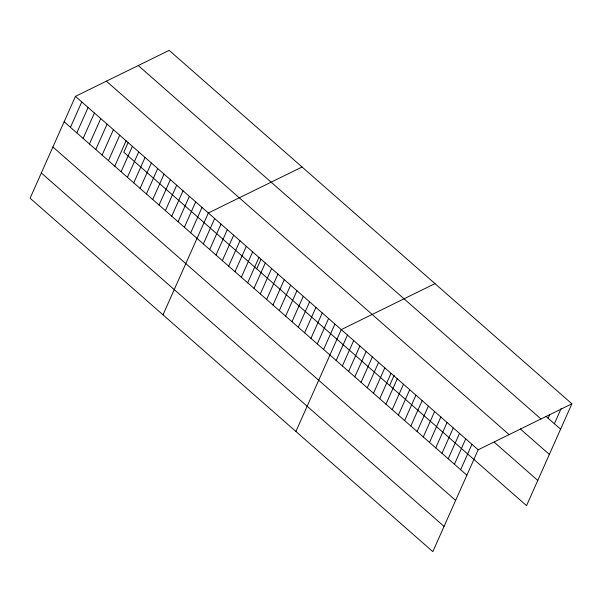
<?xml version="1.0" encoding="UTF-8"?>
<svg xmlns="http://www.w3.org/2000/svg" width="602" height="602" viewBox="0 0 602 602"><rect width="100%" height="100%" fill="white"/><g stroke="black" fill="none" stroke-linecap="round" stroke-linejoin="round"><path stroke-width="0.9" d="M75.446 96.358L30.1 198.201L432.83 551.635L478.176 449.784L571.9 403.799L169.17 50.365L75.446 96.358L478.176 449.784M70.464 127.308L81.774 101.911M76.793 132.861L88.103 107.465M83.121 138.422L94.431 113.018M89.45 143.976L100.76 118.571M95.778 149.529L107.088 124.125M102.107 155.083L113.417 129.678M108.435 160.636L119.745 135.232M114.764 166.19L126.074 140.785M128.038 142.757L123.824 152.216L526.554 505.642L571.9 403.799M121.092 171.743L132.402 146.339M127.421 177.297L138.731 151.892M133.749 182.85L145.059 157.446M140.078 188.403L151.388 162.999M146.406 193.957L157.716 168.552M152.735 199.51L164.045 174.106M159.063 205.064L170.374 179.659M165.392 210.617L176.702 185.22M171.72 216.171L183.031 190.774M178.049 221.724L189.359 196.327M184.378 227.285L195.688 201.881M190.706 232.839L202.016 207.434M162.999 314.831L208.345 212.988L302.069 167.002M203.363 243.945L214.673 218.541M209.692 249.499L221.002 224.094M216.02 255.052L227.33 229.648M222.349 260.606L233.659 235.201M228.677 266.159L239.987 240.755M235.006 271.713L246.316 246.308M241.334 277.266L252.644 251.862M247.663 282.82L258.973 257.415M256.723 268.846L260.937 259.387M253.991 288.373L265.301 262.969M260.32 293.926L271.63 268.522M266.648 299.48L277.958 274.083M272.977 305.033L284.287 279.637M279.305 310.587L290.615 285.19M285.634 316.148L296.944 290.743M291.962 321.701L303.28 296.297M298.299 327.255L309.609 301.85M304.627 332.808L315.937 307.404M310.956 338.362L322.266 312.957M317.284 343.915L328.594 318.511M323.613 349.469L334.923 324.064M295.906 431.468L341.251 329.618L434.968 283.632M336.164 360.485L347.474 335.081M342.387 365.948L353.698 340.544M348.611 371.411L359.921 346.007M354.834 376.867L366.144 351.47M361.057 382.33L372.367 356.926M367.28 387.793L378.59 362.389M373.503 393.257L384.813 367.852M379.734 398.72L391.044 373.315M389.629 385.476L394.19 375.234M385.957 404.183L397.267 378.778M392.18 409.646L403.49 384.242M398.404 415.102L409.714 389.705M404.627 420.565L415.937 395.168M410.85 426.028L422.16 400.623M417.073 431.491L428.383 406.087M423.296 436.954L434.606 411.55M429.519 442.417L440.83 417.013M435.75 447.88L447.06 422.476M441.973 453.344L453.283 427.939M448.197 458.799L459.507 433.402M454.42 464.262L465.73 438.858M460.643 469.726L471.953 444.321M548.144 418.277L549.649 414.891M554.367 423.74L561.154 408.502M546.067 416.456L560.59 429.203M138.242 65.543L540.972 418.977M520.316 428.94L549.355 454.427M106.373 81.18L509.104 434.614M494.219 442.184L537.789 480.419M64.136 121.754L466.866 475.189M52.901 146.986L455.639 500.412M41.335 172.977L444.065 526.404"/></g></svg>
